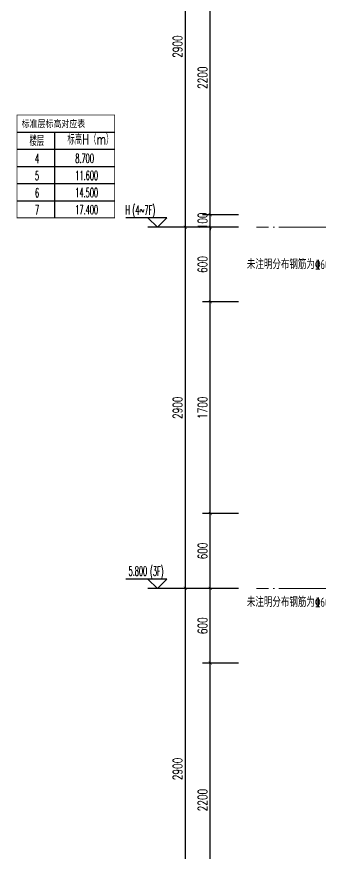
# Model space of a CAD drawing. Extents: x -812054 to 22247, y -644080 to 1003627.
# Drawn here: x -107059 to -104624, y -225995 to -219278 of the extents above; entities that cross this region are included whole.
import ezdxf

# ---------------------------------------------------------------- set-up
doc = ezdxf.new("R2010")
doc.units = 0
doc.header["$LTSCALE"] = 1000
doc.linetypes.add('DOTE', pattern=[2.42, 2, -0.2, 0.02, -0.2])
doc.layers.get('0').update_dxf_attribs({"linetype": 'CONTINUOUS'})
doc.layers.get('DEFPOINTS').update_dxf_attribs({"linetype": 'CONTINUOUS'})
for name, color, linetype in [('C-Sheet-图框', 101, 'CONTINUOUS'), ('DIM_ELEV', 3, 'CONTINUOUS'), ('PUB_DIM', 3, 'CONTINUOUS'), ('PUB_TEXT', 2, 'CONTINUOUS'), ('REIN', 6, 'CONTINUOUS'), ('S-引出线', 40, 'CONTINUOUS'), ('TEXT', 2, 'CONTINUOUS')]:
    doc.layers.add(name, color=color, linetype=linetype)
doc.layers.add('DOTE', color=19, linetype='DOTE', lineweight=9)
doc.styles.add('_TCH_DIM', font='SIMPLEX.shx', dxfattribs={"width": 0.7, "bigfont": 'GBCBIG.shx'})
doc.styles.add('_TCH_DIM_T3', font='SIMPLEX', dxfattribs={"width": 0.705882, "bigfont": 'GBCBIG'})
doc.styles.add('TSSD_REIN', font='tssdeng.shx', dxfattribs={"width": 0.7, "height": 300, "bigfont": 'tssdchn.shx'})
doc.styles.add('宋体', font='', dxfattribs={"height": 50})
doc.styles.get('宋体').set_extended_font_data('SimSun')
doc.dimstyles.new('_TCH_ARCH&&25', dxfattribs={"dimtxt": 74.375, "dimasz": 25, "dimexe": 62.5, "dimexo": 75, "dimgap": 25, "dimtad": 1, "dimdec": 0, "dimzin": 0, "dimdsep": 46, "dimtxsty": '_TCH_DIM_T3', "dimblk": 'ARCHTICK', "dimcen": 0.09, "dimclrt": 7, "dimazin": 0, "dimtfac": 1, "dimtdec": 0, "dimtix": 1, "dimtmove": 2, "dimatfit": 3, "dimldrblk": 'ARCHTICK', "dimfxl": 1, "dimtolj": 1, "dimtzin": 0, "dimarcsym": 0})

# ---------------------------------------------------------------- blocks, each defined once
blk = doc.blocks.new('_ArchTick')
at = {"color": 0, "linetype": 'ByBlock', "const_width": 0.15}
blk.add_lwpolyline([(-0.5, -0.5), (0.5, 0.5)], dxfattribs=at)
blk = doc.blocks.new('*D3116')
at = {"layer": 'DEFPOINTS', "color": 0, "transparency": 16777216}
for p in [(-105506.3, -224467.9), (-105206.3, -224467.9), (-105206.3, -226667.9)]:
    blk.add_point(p, dxfattribs=at)
at = {"layer": 'PUB_DIM', "color": 0, "lineweight": -2, "transparency": 16777216}
for p, q in [((-105281.3, -224467.9), (-105568.8, -224467.9)), ((-105506.3, -226667.9), (-105506.3, -224467.9)), ((-105281.3, -226667.9), (-105568.8, -226667.9))]:
    blk.add_line(p, q, dxfattribs=at)
at = {"layer": 'PUB_DIM', "color": 0, "lineweight": -2, "transparency": 16777216, "xscale": 25, "yscale": 25, "zscale": 25}
for p, rotation in [((-105506.3, -224467.9), 90), ((-105506.3, -226667.9), 270)]:
    blk.add_blockref('_ArchTick', p, dxfattribs=dict(at, rotation=rotation))
at = {"layer": 'PUB_DIM', "color": 7, "transparency": 16777216, "insert": (-105568.5, -225567.9), "char_height": 74.38, "attachment_point": 5, "rotation": 90, "style": '_TCH_DIM_T3'}
blk.add_mtext('\\A1;2200', dxfattribs=at)
blk = doc.blocks.new('*D3117')
at = {"layer": 'DEFPOINTS', "color": 0, "transparency": 16777216}
for p in [(-105506.3, -223867.9), (-105206.3, -223867.9), (-105206.3, -224467.9)]:
    blk.add_point(p, dxfattribs=at)
at = {"layer": 'PUB_DIM', "color": 0, "lineweight": -2, "transparency": 16777216}
for p, q in [((-105281.3, -223867.9), (-105568.8, -223867.9)), ((-105506.3, -224467.9), (-105506.3, -223867.9)), ((-105281.3, -224467.9), (-105568.8, -224467.9))]:
    blk.add_line(p, q, dxfattribs=at)
at = {"layer": 'PUB_DIM', "color": 0, "lineweight": -2, "transparency": 16777216, "xscale": 25, "yscale": 25, "zscale": 25}
for p, rotation in [((-105506.3, -223867.9), 90), ((-105506.3, -224467.9), 270)]:
    blk.add_blockref('_ArchTick', p, dxfattribs=dict(at, rotation=rotation))
at = {"layer": 'PUB_DIM', "color": 7, "transparency": 16777216, "insert": (-105568.5, -224167.9), "char_height": 74.38, "attachment_point": 5, "rotation": 90, "style": '_TCH_DIM_T3'}
blk.add_mtext('\\A1;600', dxfattribs=at)
blk = doc.blocks.new('*D3118')
at = {"layer": 'DEFPOINTS', "color": 0, "transparency": 16777216}
for p in [(-105506.3, -223267.9), (-105206.3, -223267.9), (-105206.3, -223867.9)]:
    blk.add_point(p, dxfattribs=at)
at = {"layer": 'PUB_DIM', "color": 0, "lineweight": -2, "transparency": 16777216}
for p, q in [((-105281.3, -223267.9), (-105568.8, -223267.9)), ((-105506.3, -223867.9), (-105506.3, -223267.9)), ((-105281.3, -223867.9), (-105568.8, -223867.9))]:
    blk.add_line(p, q, dxfattribs=at)
at = {"layer": 'PUB_DIM', "color": 0, "lineweight": -2, "transparency": 16777216, "xscale": 25, "yscale": 25, "zscale": 25}
for p, rotation in [((-105506.3, -223267.9), 90), ((-105506.3, -223867.9), 270)]:
    blk.add_blockref('_ArchTick', p, dxfattribs=dict(at, rotation=rotation))
at = {"layer": 'PUB_DIM', "color": 7, "transparency": 16777216, "insert": (-105568.5, -223567.9), "char_height": 74.38, "attachment_point": 5, "rotation": 90, "style": '_TCH_DIM_T3'}
blk.add_mtext('\\A1;600', dxfattribs=at)
blk = doc.blocks.new('*D3119')
at = {"layer": 'DEFPOINTS', "color": 0, "transparency": 16777216}
for p in [(-105506.3, -221567.9), (-105206.3, -221567.9), (-105206.3, -223267.9)]:
    blk.add_point(p, dxfattribs=at)
at = {"layer": 'PUB_DIM', "color": 0, "lineweight": -2, "transparency": 16777216}
for p, q in [((-105281.3, -221567.9), (-105568.8, -221567.9)), ((-105506.3, -223267.9), (-105506.3, -221567.9)), ((-105281.3, -223267.9), (-105568.8, -223267.9))]:
    blk.add_line(p, q, dxfattribs=at)
at = {"layer": 'PUB_DIM', "color": 0, "lineweight": -2, "transparency": 16777216, "xscale": 25, "yscale": 25, "zscale": 25}
for p, rotation in [((-105506.3, -221567.9), 90), ((-105506.3, -223267.9), 270)]:
    blk.add_blockref('_ArchTick', p, dxfattribs=dict(at, rotation=rotation))
at = {"layer": 'PUB_DIM', "color": 7, "transparency": 16777216, "insert": (-105568.5, -222417.9), "char_height": 74.38, "attachment_point": 5, "rotation": 90, "style": '_TCH_DIM_T3'}
blk.add_mtext('\\A1;1700', dxfattribs=at)
blk = doc.blocks.new('*D3120')
at = {"layer": 'DEFPOINTS', "color": 0, "transparency": 16777216}
for p in [(-105506.3, -220967.9), (-105206.3, -220967.9), (-105206.3, -221567.9)]:
    blk.add_point(p, dxfattribs=at)
at = {"layer": 'PUB_DIM', "color": 0, "lineweight": -2, "transparency": 16777216}
for p, q in [((-105281.3, -220967.9), (-105568.8, -220967.9)), ((-105506.3, -221567.9), (-105506.3, -220967.9)), ((-105281.3, -221567.9), (-105568.8, -221567.9))]:
    blk.add_line(p, q, dxfattribs=at)
at = {"layer": 'PUB_DIM', "color": 0, "lineweight": -2, "transparency": 16777216, "xscale": 25, "yscale": 25, "zscale": 25}
for p, rotation in [((-105506.3, -220967.9), 90), ((-105506.3, -221567.9), 270)]:
    blk.add_blockref('_ArchTick', p, dxfattribs=dict(at, rotation=rotation))
at = {"layer": 'PUB_DIM', "color": 7, "transparency": 16777216, "insert": (-105568.5, -221267.9), "char_height": 74.38, "attachment_point": 5, "rotation": 90, "style": '_TCH_DIM_T3'}
blk.add_mtext('\\A1;600', dxfattribs=at)
blk = doc.blocks.new('*D3121')
at = {"layer": 'DEFPOINTS', "color": 0, "transparency": 16777216}
for p in [(-105506.3, -220867.9), (-105206.3, -220867.9), (-105206.3, -220967.9)]:
    blk.add_point(p, dxfattribs=at)
at = {"layer": 'PUB_DIM', "color": 0, "lineweight": -2, "transparency": 16777216}
for p, q in [((-105506.3, -220867.9), (-105506.3, -220842.9)), ((-105281.3, -220867.9), (-105568.8, -220867.9)), ((-105506.3, -220967.9), (-105506.3, -220867.9)), ((-105281.3, -220967.9), (-105568.8, -220967.9)), ((-105506.3, -220967.9), (-105506.3, -220992.9))]:
    blk.add_line(p, q, dxfattribs=at)
at = {"layer": 'PUB_DIM', "color": 0, "lineweight": -2, "transparency": 16777216, "xscale": 25, "yscale": 25, "zscale": 25}
for p, rotation in [((-105506.3, -220867.9), 270), ((-105506.3, -220967.9), 90)]:
    blk.add_blockref('_ArchTick', p, dxfattribs=dict(at, rotation=rotation))
at = {"layer": 'PUB_DIM', "color": 7, "transparency": 16777216, "insert": (-105568.5, -220917.9), "char_height": 74.38, "attachment_point": 5, "rotation": 90, "style": '_TCH_DIM_T3'}
blk.add_mtext('\\A1;100', dxfattribs=at)
blk = doc.blocks.new('*D3122')
at = {"layer": 'DEFPOINTS', "color": 0, "transparency": 16777216}
for p in [(-105506.3, -218667.9), (-105206.3, -218667.9), (-105206.3, -220867.9)]:
    blk.add_point(p, dxfattribs=at)
at = {"layer": 'PUB_DIM', "color": 0, "lineweight": -2, "transparency": 16777216}
for p, q in [((-105281.3, -218667.9), (-105568.8, -218667.9)), ((-105506.3, -220867.9), (-105506.3, -218667.9)), ((-105281.3, -220867.9), (-105568.8, -220867.9))]:
    blk.add_line(p, q, dxfattribs=at)
at = {"layer": 'PUB_DIM', "color": 0, "lineweight": -2, "transparency": 16777216, "xscale": 25, "yscale": 25, "zscale": 25}
for p, rotation in [((-105506.3, -218667.9), 90), ((-105506.3, -220867.9), 270)]:
    blk.add_blockref('_ArchTick', p, dxfattribs=dict(at, rotation=rotation))
at = {"layer": 'PUB_DIM', "color": 7, "transparency": 16777216, "insert": (-105568.5, -219767.9), "char_height": 74.38, "attachment_point": 5, "rotation": 90, "style": '_TCH_DIM_T3'}
blk.add_mtext('\\A1;2200', dxfattribs=at)
blk = doc.blocks.new('*D3131')
at = {"layer": 'DEFPOINTS', "color": 0, "transparency": 16777216}
for p in [(-105706.3, -223867.9), (-105206.3, -223867.9), (-105206.3, -226767.9)]:
    blk.add_point(p, dxfattribs=at)
at = {"layer": 'PUB_DIM', "color": 0, "lineweight": -2, "transparency": 16777216}
for p, q in [((-105281.3, -223867.9), (-105768.8, -223867.9)), ((-105706.3, -226767.9), (-105706.3, -223867.9)), ((-105281.3, -226767.9), (-105768.8, -226767.9))]:
    blk.add_line(p, q, dxfattribs=at)
at = {"layer": 'PUB_DIM', "color": 0, "lineweight": -2, "transparency": 16777216, "xscale": 25, "yscale": 25, "zscale": 25}
for p, rotation in [((-105706.3, -223867.9), 90), ((-105706.3, -226767.9), 270)]:
    blk.add_blockref('_ArchTick', p, dxfattribs=dict(at, rotation=rotation))
at = {"layer": 'PUB_DIM', "color": 7, "transparency": 16777216, "insert": (-105768.5, -225317.9), "char_height": 74.38, "attachment_point": 5, "rotation": 90, "style": '_TCH_DIM_T3'}
blk.add_mtext('\\A1;2900', dxfattribs=at)
blk = doc.blocks.new('*D3132')
at = {"layer": 'DEFPOINTS', "color": 0, "transparency": 16777216}
for p in [(-105706.3, -220967.9), (-105206.3, -220967.9), (-105206.3, -223867.9)]:
    blk.add_point(p, dxfattribs=at)
at = {"layer": 'PUB_DIM', "color": 0, "lineweight": -2, "transparency": 16777216}
for p, q in [((-105281.3, -220967.9), (-105768.8, -220967.9)), ((-105706.3, -223867.9), (-105706.3, -220967.9)), ((-105281.3, -223867.9), (-105768.8, -223867.9))]:
    blk.add_line(p, q, dxfattribs=at)
at = {"layer": 'PUB_DIM', "color": 0, "lineweight": -2, "transparency": 16777216, "xscale": 25, "yscale": 25, "zscale": 25}
for p, rotation in [((-105706.3, -220967.9), 90), ((-105706.3, -223867.9), 270)]:
    blk.add_blockref('_ArchTick', p, dxfattribs=dict(at, rotation=rotation))
at = {"layer": 'PUB_DIM', "color": 7, "transparency": 16777216, "insert": (-105768.5, -222417.9), "char_height": 74.38, "attachment_point": 5, "rotation": 90, "style": '_TCH_DIM_T3'}
blk.add_mtext('\\A1;2900', dxfattribs=at)
blk = doc.blocks.new('*D3133')
at = {"layer": 'DEFPOINTS', "color": 0, "transparency": 16777216}
for p in [(-105706.3, -218067.9), (-105206.3, -218067.9), (-105206.3, -220967.9)]:
    blk.add_point(p, dxfattribs=at)
at = {"layer": 'PUB_DIM', "color": 0, "lineweight": -2, "transparency": 16777216}
for p, q in [((-105281.3, -218067.9), (-105768.8, -218067.9)), ((-105706.3, -220967.9), (-105706.3, -218067.9)), ((-105281.3, -220967.9), (-105768.8, -220967.9))]:
    blk.add_line(p, q, dxfattribs=at)
at = {"layer": 'PUB_DIM', "color": 0, "lineweight": -2, "transparency": 16777216, "xscale": 25, "yscale": 25, "zscale": 25}
for p, rotation in [((-105706.3, -218067.9), 90), ((-105706.3, -220967.9), 270)]:
    blk.add_blockref('_ArchTick', p, dxfattribs=dict(at, rotation=rotation))
at = {"layer": 'PUB_DIM', "color": 7, "transparency": 16777216, "insert": (-105768.5, -219517.9), "char_height": 74.38, "attachment_point": 5, "rotation": 90, "style": '_TCH_DIM_T3'}
blk.add_mtext('\\A1;2900', dxfattribs=at)
blk = doc.blocks.new('20210809.02275929')
at = {"layer": 'REIN', "const_width": 9}
for points in [[(88113.3, 67634.2), (88113.3, 67738.1), (88457.1, 67738.1), (88457.1, 66580.9), (88250.3, 66580.9), (88250.3, 66645.6)], [(89233.9, 66808.4), (89233.9, 67063.1), (88395.2, 67063.1), (88395.2, 66980.3), (89209.6, 66980.3), (89209.6, 67044.5)]]:
    blk.add_lwpolyline(points, dxfattribs=at)
at = {"layer": 'REIN', "const_width": 8}
for points in [[(88126.4, 67722.7, 1), (88134.4, 67722.7, 1)], [(88283, 67722.7, 1), (88291, 67722.7, 1)], [(88439.4, 67722.7, 1), (88447.4, 67722.7, 1)], [(88438, 67557.9, 1), (88446, 67557.9, 1)], [(88438, 67388.8, 1), (88446, 67388.8, 1)], [(88438, 67222.2, 1), (88446, 67222.2, 1)], [(88406.9, 67048.5, 1), (88414.9, 67048.5, 1)], [(88439.8, 67048.5, 1), (88447.8, 67048.5, 1)], [(88613, 67048.5, 1), (88621, 67048.5, 1)], [(88794.1, 67048.5, 1), (88802.1, 67048.5, 1)], [(88975.4, 67048.5, 1), (88983.4, 67048.5, 1)], [(88406.9, 66993.5, 1), (88414.9, 66993.5, 1)], [(88439.8, 66993.5, 1), (88447.8, 66993.5, 1)], [(88613, 66993.5, 1), (88621, 66993.5, 1)], [(88794.1, 66993.5, 1), (88802.1, 66993.5, 1)], [(88975.4, 66993.5, 1), (88983.4, 66993.5, 1)], [(88438, 66837.3, 1), (88446, 66837.3, 1)], [(88438, 66715.1, 1), (88446, 66715.1, 1)], [(88260.3, 66596.4, 1), (88268.3, 66596.4, 1)], [(88438, 66596.4, 1), (88446, 66596.4, 1)]]:
    blk.add_lwpolyline(points, format="xyb", close=True, dxfattribs=at)
at = {"layer": 'S-引出线'}
blk.add_line((88457.1, 66768.4), (88755, 66768.4), dxfattribs=at)
blk.add_lwpolyline([(88746.9, 66980.3), (88746.9, 66873.3), (89002.9, 66873.3)], dxfattribs=at)
at = {"layer": 'TEXT', "style": 'TSSD_REIN', "width": 0.7}
for s, p in [('未注明分布钢筋为%%1326@200', (87152, 67014.4)), ('%%1328@150', (88755.1, 66874.3)), ('\x848@200', (88495.7, 66780.1))]:
    blk.add_text(s, height=75, rotation=0, dxfattribs=at).set_placement(p)
blk = doc.blocks.new('20210809.02275603')
at = {"layer": 'REIN', "const_width": 9}
for points in [[(88254.7, 67181.9), (88254.7, 67248.8), (88457.1, 67248.8), (88457.1, 66580.9), (88250.3, 66580.9), (88250.3, 66645.6)], [(89233.9, 66808.4), (89233.9, 67063.1), (88398.8, 67063.1), (88398.8, 66980.3), (89209.6, 66980.3), (89209.6, 67044.5)]]:
    blk.add_lwpolyline(points, dxfattribs=at)
at = {"layer": 'REIN', "const_width": 8}
for points in [[(88265.7, 67235, 1), (88273.7, 67235, 1)], [(88439.8, 67232.2, 1), (88447.8, 67232.2, 1)], [(88410.4, 67048.5, 1), (88418.4, 67048.5, 1)], [(88439.8, 67048.5, 1), (88447.8, 67048.5, 1)], [(88613, 67048.5, 1), (88621, 67048.5, 1)], [(88794.1, 67048.5, 1), (88802.1, 67048.5, 1)], [(88975.4, 67048.5, 1), (88983.4, 67048.5, 1)], [(88410.4, 66993.5, 1), (88418.4, 66993.5, 1)], [(88439.8, 66993.5, 1), (88447.8, 66993.5, 1)], [(88613, 66993.5, 1), (88621, 66993.5, 1)], [(88794.1, 66993.5, 1), (88802.1, 66993.5, 1)], [(88975.4, 66993.5, 1), (88983.4, 66993.5, 1)], [(88260.3, 66596.4, 1), (88268.3, 66596.4, 1)], [(88438, 66596.4, 1), (88446, 66596.4, 1)]]:
    blk.add_lwpolyline(points, format="xyb", close=True, dxfattribs=at)
at = {"layer": 'S-引出线'}
blk.add_line((88457.1, 66768.4), (88755, 66768.4), dxfattribs=at)
blk.add_lwpolyline([(88746.9, 66980.3), (88746.9, 66873.3), (89002.9, 66873.3)], dxfattribs=at)
at = {"layer": 'TEXT', "style": 'TSSD_REIN', "width": 0.7}
for s, p in [('未注明分布钢筋为%%1326@200', (87152, 66826.2)), ('%%1328@150', (88755.1, 66874.3)), ('\x848@200', (88495.7, 66780.1))]:
    blk.add_text(s, height=75, rotation=0, dxfattribs=at).set_placement(p)
blk = doc.blocks.new('20210902.15310781')
at = {"layer": 'DOTE', "color": 1, "linetype": 'DOTE', "ltscale": 0.2}
for p, q in [((87879, -123445.9), (84878.9, -123445.9)), ((87879, -126345.9), (84878.9, -126345.9))]:
    blk.add_line(p, q, dxfattribs=at)

msp = doc.modelspace()

# ---------------------------------------------------------------- linework, layer by layer
at = {"layer": 'C-Sheet-图框', "color": 0}
for p, q in [((-107056.17, -220205.4), (-106273.42, -220205.4)), ((-107056.17, -220205.4), (-106273.42, -220205.4)), ((-106755.86, -220205.4), (-106755.86, -220892.9)), ((-107056.17, -220342.9), (-106273.42, -220342.9)), ((-107056.17, -220480.4), (-106273.42, -220480.4)), ((-107056.17, -220617.9), (-106273.42, -220617.9)), ((-107056.17, -220755.4), (-106273.42, -220755.4))]:
    msp.add_line(p, q, dxfattribs=at)
at = {"layer": 'C-Sheet-图框', "color": 0, "const_width": 6}
msp.add_lwpolyline([(-107056.17, -220892.9), (-106273.42, -220892.9), (-106273.42, -220067.9), (-107056.17, -220067.9)], close=True, dxfattribs=at)
at = {"layer": 'DIM_ELEV'}
for p, q in [((-105856.33, -220892.9), (-106184.33, -220892.9)), ((-105931.33, -220967.9), (-106006.33, -220892.9)), ((-105931.33, -220967.9), (-105856.33, -220892.9)), ((-105506.33, -220967.9), (-106006.33, -220967.9))]:
    msp.add_line(p, q, dxfattribs=at)
at = {"layer": 'DIM_ELEV', "color": 1}
for p, q in [((-105856.33, -223792.9), (-106184.33, -223792.9)), ((-105931.33, -223867.9), (-106006.33, -223792.9)), ((-105931.33, -223867.9), (-105856.33, -223792.9)), ((-105506.33, -223867.9), (-106006.33, -223867.9))]:
    msp.add_line(p, q, dxfattribs=at)

# ---------------------------------------------------------------- block references
at = {"layer": 'DOTE'}
msp.add_blockref('20210902.15310781', (-190015.18, -97522.01), dxfattribs=at)
at = {"layer": 'REIN'}
for name, p in [('20210809.02275603', (-192365.13, -288130.7)), ('20210809.02275929', (-192365.13, -291030.71))]:
    msp.add_blockref(name, p, dxfattribs=at)

# ---------------------------------------------------------------- texts
at = {"layer": 'PUB_TEXT', "color": 2, "style": '宋体', "width": 0.8}
msp.add_text('标准层标高对应表', height=56.962, dxfattribs=at).set_placement((-107020.18, -220165.47))
at = {"layer": 'PUB_TEXT', "style": '_TCH_DIM'}
for s, height, width, p in [('楼层', 84.397, 0.7, (-106957.04, -220315.93)), ('标高H（m）', 84.397, 0.7, (-106652.53, -220304.84)), ('4', 74.38, 0.494118, (-106912.75, -220454.06)), ('8.700', 74.375, 0.494118, (-106589.37, -220452.17)), ('5', 74.38, 0.494118, (-106912.75, -220591.56)), ('11.600', 74.375, 0.494118, (-106589.37, -220589.67)), ('6', 74.38, 0.494118, (-106912.75, -220729.06)), ('14.500', 74.375, 0.494118, (-106589.37, -220727.17)), ('7', 74.38, 0.494118, (-106912.75, -220866.56)), ('17.400', 74.375, 0.494118, (-106589.37, -220864.67)), ('H', 74.38, 0.494118, (-106186.93, -220866.65)), ('(4~7F)', 74.375, 0.494118, (-106131.16, -220867.88))]:
    msp.add_text(s, height=height, dxfattribs=dict(at, width=width)).set_placement(p)
at = {"layer": 'PUB_TEXT', "color": 1, "style": '_TCH_DIM', "width": 0.494118}
for s, p in [('5.800', (-106162.43, -223766.65)), ('(3F)', (-105990.28, -223767.88))]:
    msp.add_text(s, height=74.375, dxfattribs=at).set_placement(p)

# ---------------------------------------------------------------- dimensions: what is measured, and where the dimension line sits
at = {"layer": 'PUB_DIM'}
for p1, p2, distance, picture, middle in [((-105206.33, -220967.9), (-105206.33, -218067.9), 500, '*D3133', (-105768.52, -219517.9)), ((-105206.33, -220867.9), (-105206.33, -218667.9), 300, '*D3122', (-105568.52, -219767.9)), ((-105206.33, -220967.9), (-105206.33, -220867.9), 300, '*D3121', (-105568.52, -220917.9)), ((-105206.33, -223867.9), (-105206.33, -220967.9), 500, '*D3132', (-105768.52, -222417.9)), ((-105206.33, -221567.9), (-105206.33, -220967.9), 300, '*D3120', (-105568.52, -221267.9)), ((-105206.33, -223267.86), (-105206.33, -221567.9), 300, '*D3119', (-105568.52, -222417.88)), ((-105206.33, -223867.9), (-105206.33, -223267.86), 300, '*D3118', (-105568.52, -223567.88)), ((-105206.33, -226767.9), (-105206.33, -223867.9), 500, '*D3131', (-105768.52, -225317.9)), ((-105206.33, -224467.9), (-105206.33, -223867.9), 300, '*D3117', (-105568.52, -224167.9)), ((-105206.33, -226667.9), (-105206.33, -224467.9), 300, '*D3116', (-105568.52, -225567.9))]:
    dim = msp.add_aligned_dim(p1=p1, p2=p2, distance=distance, dimstyle='_TCH_ARCH&&25', dxfattribs=at)
    dim.commit()
    dim.dimension.update_dxf_attribs({"geometry": picture, "text_midpoint": middle})

doc.saveas('drawing.dxf')
